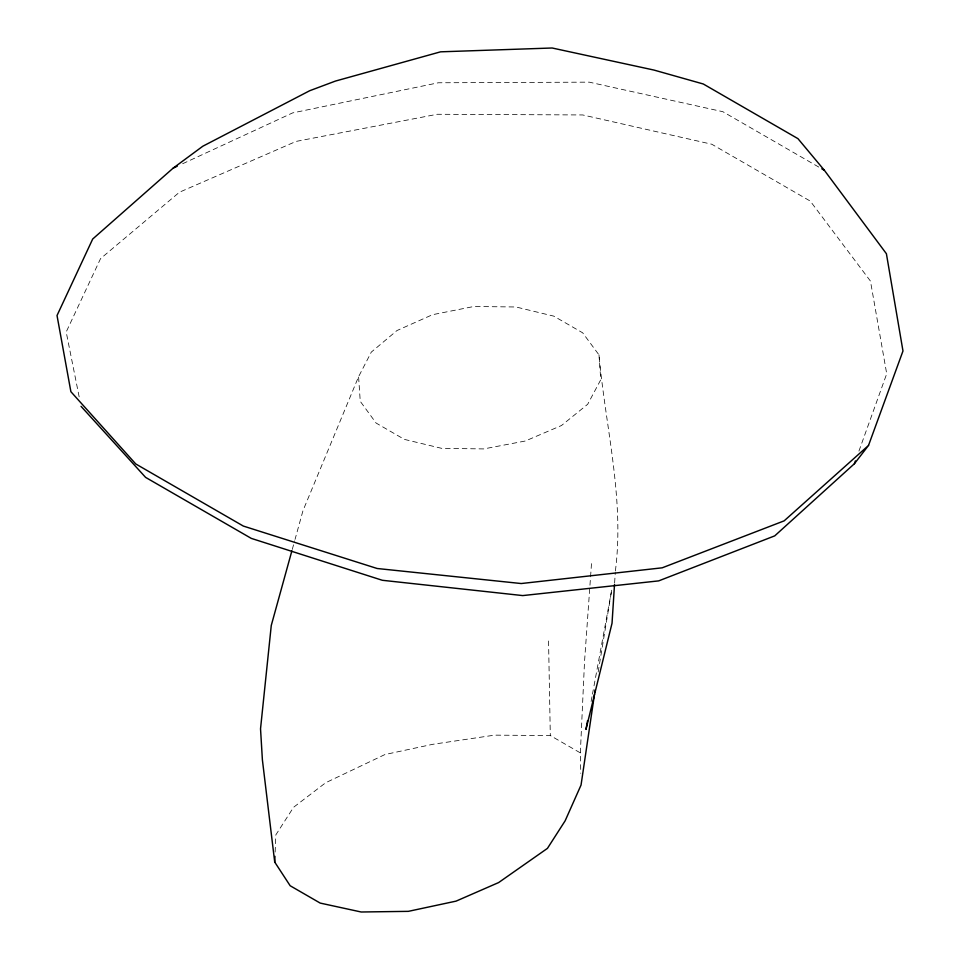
<?xml version="1.0" encoding="UTF-8"?>
<svg xmlns="http://www.w3.org/2000/svg" width="960" height="960" viewBox="0 0 960 960"><rect width="100%" height="100%" fill="white"/><g stroke="black" fill="none" stroke-linecap="round" stroke-linejoin="round"><path stroke-width="0.72" stroke-dasharray="4.8 3.6" d="M275.136 852.048L275.844 834.864L293.556 807.3L325.692 782.724L384.924 754.548L432.66 744.324L494.568 735.144L550.308 735.552L580.344 752.892L580.788 773.364M580.344 752.892L584.52 661.752L591.72 560.472M614.616 582.912L615.288 572.472M615.384 570.972C624.648 498.504 605.4 426.828 599.004 354.924L582.66 332.808L553.788 316.14L515.976 306.984L473.856 306.492L432.54 314.688L396.96 330.552L371.304 352.104L358.584 376.692L302.976 510.684L295.044 539.376M598.152 672.036L611.76 589.68L593.568 688.248M591.12 701.484L592.2 695.604M592.476 694.128L593.292 689.712M292.272 549.42L294.648 540.816M858.936 451.092L886.716 373.788L870.456 281.076L810.264 201.084L711.792 144.24L582.708 114.948L437.232 114.276L296.088 141.408L179.472 192.204L100.536 258.648L66.192 331.992L79.596 399.048M182.664 163.728L292.596 112.92L438.372 82.776L589.224 82.152L722.844 111.696L819.252 167.352M599.004 354.924L600.756 379.752L587.688 404.268L561.456 425.532L525.3 441.012L483.696 448.92L441.72 448.356L404.388 439.392L376.14 423.084L360.252 401.328L358.584 376.692M548.556 640.992L550.308 735.552"/><path stroke-width="1.44" d="M594.516 694.104L581.04 785.064L565.14 820.812L547.44 848.376L498.636 882.564L456.072 901.128L408.336 911.352L361.188 912L320.196 903.084L290.16 885.744L274.716 862.08L274.956 856.344M614.52 584.412L612.036 623.22L585.96 729.432L587.592 720.612M594.756 692.628L595.248 689.688M291.876 550.86L271.272 625.452L260.532 728.784L262.392 759.852L274.716 862.08M81.048 406.332L145.584 477.372L251.292 538.392L382.332 580.284L522.744 595.584L658.68 580.884L774.732 535.872L854.388 463.74L855.396 460.932M868.524 445.44L902.976 351L886.404 253.728L824.388 170.328L797.952 138.648L703.284 83.988L653.976 70.068L552.144 48L440.58 51.828L335.436 81.072L309.708 90.72L202.836 146.208L173.172 168.12L92.7 239.016L57.024 315.528L70.884 391.68L135.756 463.956L243.336 526.068L377.16 568.5L521.232 583.536L662.208 567.816L784.14 520.86L868.524 445.44L854.388 463.74M173.172 168.12L177.24 166.236M821.82 168.84L824.388 170.328"/></g></svg>
